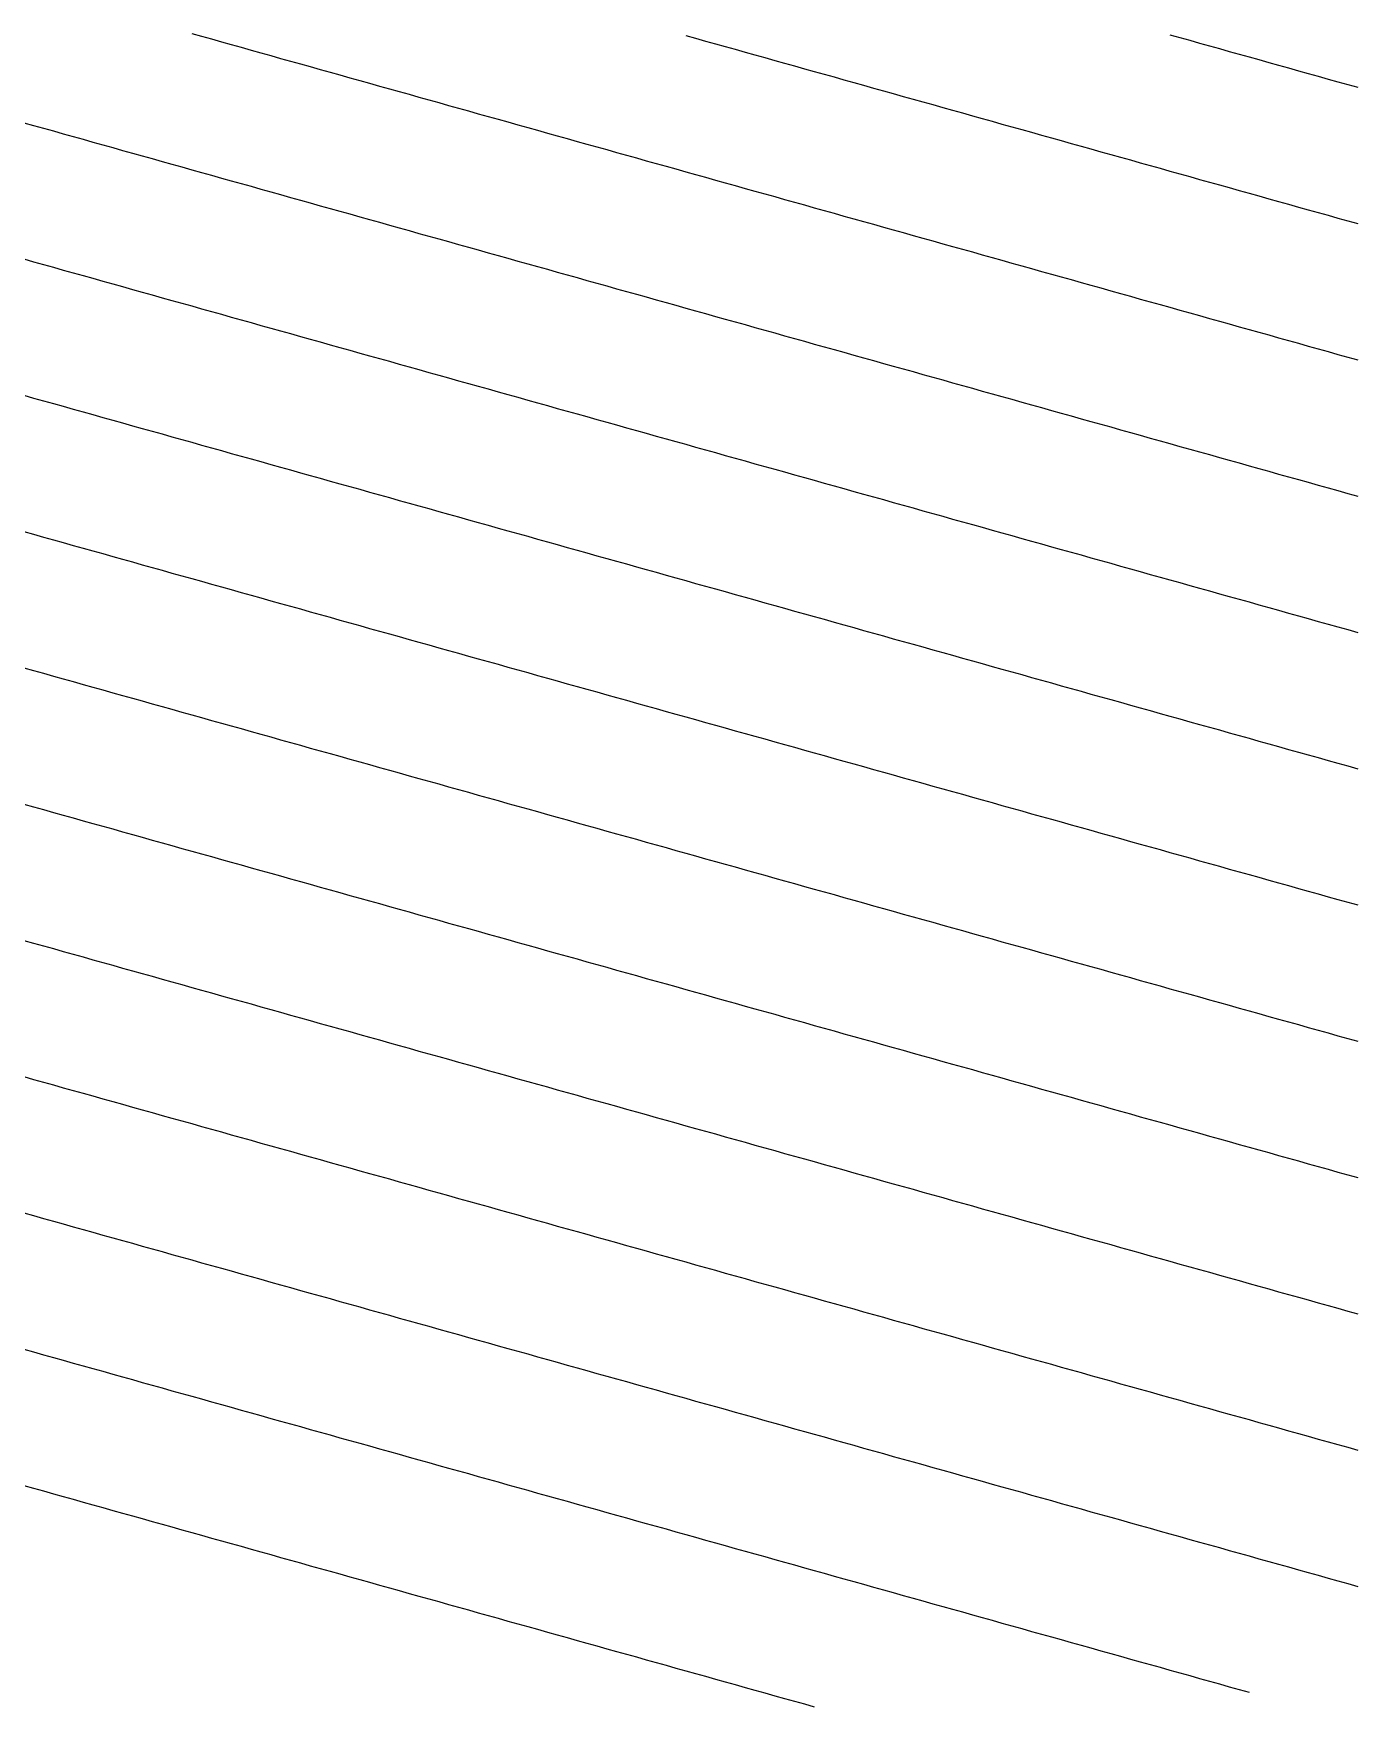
# Model space of a CAD drawing. Header units: millimetres. Extents: x 7 to 193, y 7 to 313.
# Drawn here: x 100.23 to 131.15, y 179.23 to 218.5 of the extents above; entities that cross this region are included whole.
import ezdxf

# ---------------------------------------------------------------- set-up
doc = ezdxf.new("R2010")
doc.units = ezdxf.units.MM
doc.layers.add('STUDY_GUIDES', color=7, linetype='Continuous')

msp = doc.modelspace()

# ---------------------------------------------------------------- linework, layer by layer
at = {"layer": 'STUDY_GUIDES'}
for points in [[(103.944, 218.4957), (104.176, 218.4307), (104.408, 218.3658), (104.64, 218.3008), (104.872, 218.2358), (105.104, 218.1709), (105.336, 218.1059), (105.568, 218.041), (105.8, 217.976), (106.032, 217.911), (106.264, 217.8461), (106.496, 217.7811), (106.728, 217.7162), (106.96, 217.6512), (107.192, 217.5862), (107.424, 217.5213), (107.656, 217.4563), (107.888, 217.3914), (108.12, 217.3264), (108.352, 217.2614), (108.584, 217.1965), (108.816, 217.1315), (109.048, 217.0666), (109.28, 217.0016), (109.512, 216.9366), (109.744, 216.8717), (109.976, 216.8067), (110.208, 216.7418), (110.44, 216.6768), (110.672, 216.6118), (110.904, 216.5469), (111.136, 216.4819), (111.368, 216.417), (111.6, 216.352), (111.832, 216.287), (112.064, 216.2221), (112.296, 216.1571), (112.528, 216.0922), (112.76, 216.0272), (112.992, 215.9622), (113.224, 215.8973), (113.456, 215.8323), (113.688, 215.7674), (113.92, 215.7024), (114.152, 215.6374), (114.384, 215.5725), (114.616, 215.5075), (114.848, 215.4426), (115.08, 215.3776), (115.312, 215.3126), (115.544, 215.2477), (115.776, 215.1827), (116.008, 215.1178), (116.24, 215.0528), (116.472, 214.9878), (116.704, 214.9229), (116.936, 214.8579), (117.168, 214.793), (117.4, 214.728), (117.632, 214.663), (117.864, 214.5981), (118.096, 214.5331), (118.328, 214.4682), (118.56, 214.4032), (118.792, 214.3382), (119.024, 214.2733), (119.256, 214.2083), (119.488, 214.1434), (119.72, 214.0784), (119.952, 214.0134), (120.184, 213.9485), (120.416, 213.8835), (120.648, 213.8186), (120.88, 213.7536), (121.112, 213.6886), (121.344, 213.6237), (121.576, 213.5587), (121.808, 213.4938), (122.04, 213.4288), (122.272, 213.3638), (122.504, 213.2989), (122.736, 213.2339), (122.968, 213.169), (123.2, 213.104), (123.432, 213.039), (123.664, 212.9741), (123.896, 212.9091), (124.128, 212.8442), (124.36, 212.7792), (124.592, 212.7142), (124.824, 212.6493), (125.056, 212.5843), (125.288, 212.5194), (125.52, 212.4544), (125.752, 212.3894), (125.984, 212.3245), (126.216, 212.2595), (126.448, 212.1946), (126.68, 212.1296), (126.912, 212.0646), (127.144, 211.9997), (127.376, 211.9347), (127.608, 211.8698), (127.84, 211.8048), (128.072, 211.7398), (128.304, 211.6749), (128.536, 211.6099), (128.768, 211.545), (129, 211.48), (129.232, 211.415), (129.464, 211.3501), (129.696, 211.2851), (129.928, 211.2202), (130.16, 211.1552), (130.392, 211.0902), (130.624, 211.0253), (130.856, 210.9603), (131.088, 210.8954), (131.32, 210.8304)], [(115.544, 218.4477), (115.776, 218.3827), (116.008, 218.3178), (116.24, 218.2528), (116.472, 218.1878), (116.704, 218.1229), (116.936, 218.0579), (117.168, 217.993), (117.4, 217.928), (117.632, 217.863), (117.864, 217.7981), (118.096, 217.7331), (118.328, 217.6682), (118.56, 217.6032), (118.792, 217.5382), (119.024, 217.4733), (119.256, 217.4083), (119.488, 217.3434), (119.72, 217.2784), (119.952, 217.2134), (120.184, 217.1485), (120.416, 217.0835), (120.648, 217.0186), (120.88, 216.9536), (121.112, 216.8886), (121.344, 216.8237), (121.576, 216.7587), (121.808, 216.6938), (122.04, 216.6288), (122.272, 216.5638), (122.504, 216.4989), (122.736, 216.4339), (122.968, 216.369), (123.2, 216.304), (123.432, 216.239), (123.664, 216.1741), (123.896, 216.1091), (124.128, 216.0442), (124.36, 215.9792), (124.592, 215.9142), (124.824, 215.8493), (125.056, 215.7843), (125.288, 215.7194), (125.52, 215.6544), (125.752, 215.5894), (125.984, 215.5245), (126.216, 215.4595), (126.448, 215.3946), (126.68, 215.3296), (126.912, 215.2646), (127.144, 215.1997), (127.376, 215.1347), (127.608, 215.0698), (127.84, 215.0048), (128.072, 214.9398), (128.304, 214.8749), (128.536, 214.8099), (128.768, 214.745), (129, 214.68), (129.232, 214.615), (129.464, 214.5501), (129.696, 214.4851), (129.928, 214.4202), (130.16, 214.3552), (130.392, 214.2902), (130.624, 214.2253), (130.856, 214.1603), (131.088, 214.0954), (131.32, 214.0304)], [(126.912, 218.4646), (127.144, 218.3997), (127.376, 218.3347), (127.608, 218.2698), (127.84, 218.2048), (128.072, 218.1398), (128.304, 218.0749), (128.536, 218.0099), (128.768, 217.945), (129, 217.88), (129.232, 217.815), (129.464, 217.7501), (129.696, 217.6851), (129.928, 217.6202), (130.16, 217.5552), (130.392, 217.4902), (130.624, 217.4253), (130.856, 217.3603), (131.088, 217.2954), (131.32, 217.2304)], [(100, 216.4), (100.232, 216.335), (100.464, 216.2701), (100.696, 216.2051), (100.928, 216.1402), (101.16, 216.0752), (101.392, 216.0102), (101.624, 215.9453), (101.856, 215.8803), (102.088, 215.8154), (102.32, 215.7504), (102.552, 215.6854), (102.784, 215.6205), (103.016, 215.5555), (103.248, 215.4906), (103.48, 215.4256), (103.712, 215.3606), (103.944, 215.2957), (104.176, 215.2307), (104.408, 215.1658), (104.64, 215.1008), (104.872, 215.0358), (105.104, 214.9709), (105.336, 214.9059), (105.568, 214.841), (105.8, 214.776), (106.032, 214.711), (106.264, 214.6461), (106.496, 214.5811), (106.728, 214.5162), (106.96, 214.4512), (107.192, 214.3862), (107.424, 214.3213), (107.656, 214.2563), (107.888, 214.1914), (108.12, 214.1264), (108.352, 214.0614), (108.584, 213.9965), (108.816, 213.9315), (109.048, 213.8666), (109.28, 213.8016), (109.512, 213.7366), (109.744, 213.6717), (109.976, 213.6067), (110.208, 213.5418), (110.44, 213.4768), (110.672, 213.4118), (110.904, 213.3469), (111.136, 213.2819), (111.368, 213.217), (111.6, 213.152), (111.832, 213.087), (112.064, 213.0221), (112.296, 212.9571), (112.528, 212.8922), (112.76, 212.8272), (112.992, 212.7622), (113.224, 212.6973), (113.456, 212.6323), (113.688, 212.5674), (113.92, 212.5024), (114.152, 212.4374), (114.384, 212.3725), (114.616, 212.3075), (114.848, 212.2426), (115.08, 212.1776), (115.312, 212.1126), (115.544, 212.0477), (115.776, 211.9827), (116.008, 211.9178), (116.24, 211.8528), (116.472, 211.7878), (116.704, 211.7229), (116.936, 211.6579), (117.168, 211.593), (117.4, 211.528), (117.632, 211.463), (117.864, 211.3981), (118.096, 211.3331), (118.328, 211.2682), (118.56, 211.2032), (118.792, 211.1382), (119.024, 211.0733), (119.256, 211.0083), (119.488, 210.9434), (119.72, 210.8784), (119.952, 210.8134), (120.184, 210.7485), (120.416, 210.6835), (120.648, 210.6186), (120.88, 210.5536), (121.112, 210.4886), (121.344, 210.4237), (121.576, 210.3587), (121.808, 210.2938), (122.04, 210.2288), (122.272, 210.1638), (122.504, 210.0989), (122.736, 210.0339), (122.968, 209.969), (123.2, 209.904), (123.432, 209.839), (123.664, 209.7741), (123.896, 209.7091), (124.128, 209.6442), (124.36, 209.5792), (124.592, 209.5142), (124.824, 209.4493), (125.056, 209.3843), (125.288, 209.3194), (125.52, 209.2544), (125.752, 209.1894), (125.984, 209.1245), (126.216, 209.0595), (126.448, 208.9946), (126.68, 208.9296), (126.912, 208.8646), (127.144, 208.7997), (127.376, 208.7347), (127.608, 208.6698), (127.84, 208.6048), (128.072, 208.5398), (128.304, 208.4749), (128.536, 208.4099), (128.768, 208.345), (129, 208.28), (129.232, 208.215), (129.464, 208.1501), (129.696, 208.0851), (129.928, 208.0202), (130.16, 207.9552), (130.392, 207.8902), (130.624, 207.8253), (130.856, 207.7603), (131.088, 207.6954), (131.32, 207.6304)], [(100, 213.2), (100.232, 213.135), (100.464, 213.0701), (100.696, 213.0051), (100.928, 212.9402), (101.16, 212.8752), (101.392, 212.8102), (101.624, 212.7453), (101.856, 212.6803), (102.088, 212.6154), (102.32, 212.5504), (102.552, 212.4854), (102.784, 212.4205), (103.016, 212.3555), (103.248, 212.2906), (103.48, 212.2256), (103.712, 212.1606), (103.944, 212.0957), (104.176, 212.0307), (104.408, 211.9658), (104.64, 211.9008), (104.872, 211.8358), (105.104, 211.7709), (105.336, 211.7059), (105.568, 211.641), (105.8, 211.576), (106.032, 211.511), (106.264, 211.4461), (106.496, 211.3811), (106.728, 211.3162), (106.96, 211.2512), (107.192, 211.1862), (107.424, 211.1213), (107.656, 211.0563), (107.888, 210.9914), (108.12, 210.9264), (108.352, 210.8614), (108.584, 210.7965), (108.816, 210.7315), (109.048, 210.6666), (109.28, 210.6016), (109.512, 210.5366), (109.744, 210.4717), (109.976, 210.4067), (110.208, 210.3418), (110.44, 210.2768), (110.672, 210.2118), (110.904, 210.1469), (111.136, 210.0819), (111.368, 210.017), (111.6, 209.952), (111.832, 209.887), (112.064, 209.8221), (112.296, 209.7571), (112.528, 209.6922), (112.76, 209.6272), (112.992, 209.5622), (113.224, 209.4973), (113.456, 209.4323), (113.688, 209.3674), (113.92, 209.3024), (114.152, 209.2374), (114.384, 209.1725), (114.616, 209.1075), (114.848, 209.0426), (115.08, 208.9776), (115.312, 208.9126), (115.544, 208.8477), (115.776, 208.7827), (116.008, 208.7178), (116.24, 208.6528), (116.472, 208.5878), (116.704, 208.5229), (116.936, 208.4579), (117.168, 208.393), (117.4, 208.328), (117.632, 208.263), (117.864, 208.1981), (118.096, 208.1331), (118.328, 208.0682), (118.56, 208.0032), (118.792, 207.9382), (119.024, 207.8733), (119.256, 207.8083), (119.488, 207.7434), (119.72, 207.6784), (119.952, 207.6134), (120.184, 207.5485), (120.416, 207.4835), (120.648, 207.4186), (120.88, 207.3536), (121.112, 207.2886), (121.344, 207.2237), (121.576, 207.1587), (121.808, 207.0938), (122.04, 207.0288), (122.272, 206.9638), (122.504, 206.8989), (122.736, 206.8339), (122.968, 206.769), (123.2, 206.704), (123.432, 206.639), (123.664, 206.5741), (123.896, 206.5091), (124.128, 206.4442), (124.36, 206.3792), (124.592, 206.3142), (124.824, 206.2493), (125.056, 206.1843), (125.288, 206.1194), (125.52, 206.0544), (125.752, 205.9894), (125.984, 205.9245), (126.216, 205.8595), (126.448, 205.7946), (126.68, 205.7296), (126.912, 205.6646), (127.144, 205.5997), (127.376, 205.5347), (127.608, 205.4698), (127.84, 205.4048), (128.072, 205.3398), (128.304, 205.2749), (128.536, 205.2099), (128.768, 205.145), (129, 205.08), (129.232, 205.015), (129.464, 204.9501), (129.696, 204.8851), (129.928, 204.8202), (130.16, 204.7552), (130.392, 204.6902), (130.624, 204.6253), (130.856, 204.5603), (131.088, 204.4954), (131.32, 204.4304)], [(100, 210), (100.232, 209.935), (100.464, 209.8701), (100.696, 209.8051), (100.928, 209.7402), (101.16, 209.6752), (101.392, 209.6102), (101.624, 209.5453), (101.856, 209.4803), (102.088, 209.4154), (102.32, 209.3504), (102.552, 209.2854), (102.784, 209.2205), (103.016, 209.1555), (103.248, 209.0906), (103.48, 209.0256), (103.712, 208.9606), (103.944, 208.8957), (104.176, 208.8307), (104.408, 208.7658), (104.64, 208.7008), (104.872, 208.6358), (105.104, 208.5709), (105.336, 208.5059), (105.568, 208.441), (105.8, 208.376), (106.032, 208.311), (106.264, 208.2461), (106.496, 208.1811), (106.728, 208.1162), (106.96, 208.0512), (107.192, 207.9862), (107.424, 207.9213), (107.656, 207.8563), (107.888, 207.7914), (108.12, 207.7264), (108.352, 207.6614), (108.584, 207.5965), (108.816, 207.5315), (109.048, 207.4666), (109.28, 207.4016), (109.512, 207.3366), (109.744, 207.2717), (109.976, 207.2067), (110.208, 207.1418), (110.44, 207.0768), (110.672, 207.0118), (110.904, 206.9469), (111.136, 206.8819), (111.368, 206.817), (111.6, 206.752), (111.832, 206.687), (112.064, 206.6221), (112.296, 206.5571), (112.528, 206.4922), (112.76, 206.4272), (112.992, 206.3622), (113.224, 206.2973), (113.456, 206.2323), (113.688, 206.1674), (113.92, 206.1024), (114.152, 206.0374), (114.384, 205.9725), (114.616, 205.9075), (114.848, 205.8426), (115.08, 205.7776), (115.312, 205.7126), (115.544, 205.6477), (115.776, 205.5827), (116.008, 205.5178), (116.24, 205.4528), (116.472, 205.3878), (116.704, 205.3229), (116.936, 205.2579), (117.168, 205.193), (117.4, 205.128), (117.632, 205.063), (117.864, 204.9981), (118.096, 204.9331), (118.328, 204.8682), (118.56, 204.8032), (118.792, 204.7382), (119.024, 204.6733), (119.256, 204.6083), (119.488, 204.5434), (119.72, 204.4784), (119.952, 204.4134), (120.184, 204.3485), (120.416, 204.2835), (120.648, 204.2186), (120.88, 204.1536), (121.112, 204.0886), (121.344, 204.0237), (121.576, 203.9587), (121.808, 203.8938), (122.04, 203.8288), (122.272, 203.7638), (122.504, 203.6989), (122.736, 203.6339), (122.968, 203.569), (123.2, 203.504), (123.432, 203.439), (123.664, 203.3741), (123.896, 203.3091), (124.128, 203.2442), (124.36, 203.1792), (124.592, 203.1142), (124.824, 203.0493), (125.056, 202.9843), (125.288, 202.9194), (125.52, 202.8544), (125.752, 202.7894), (125.984, 202.7245), (126.216, 202.6595), (126.448, 202.5946), (126.68, 202.5296), (126.912, 202.4646), (127.144, 202.3997), (127.376, 202.3347), (127.608, 202.2698), (127.84, 202.2048), (128.072, 202.1398), (128.304, 202.0749), (128.536, 202.0099), (128.768, 201.945), (129, 201.88), (129.232, 201.815), (129.464, 201.7501), (129.696, 201.6851), (129.928, 201.6202), (130.16, 201.5552), (130.392, 201.4902), (130.624, 201.4253), (130.856, 201.3603), (131.088, 201.2954), (131.32, 201.2304)], [(100, 206.8), (100.232, 206.735), (100.464, 206.6701), (100.696, 206.6051), (100.928, 206.5402), (101.16, 206.4752), (101.392, 206.4102), (101.624, 206.3453), (101.856, 206.2803), (102.088, 206.2154), (102.32, 206.1504), (102.552, 206.0854), (102.784, 206.0205), (103.016, 205.9555), (103.248, 205.8906), (103.48, 205.8256), (103.712, 205.7606), (103.944, 205.6957), (104.176, 205.6307), (104.408, 205.5658), (104.64, 205.5008), (104.872, 205.4358), (105.104, 205.3709), (105.336, 205.3059), (105.568, 205.241), (105.8, 205.176), (106.032, 205.111), (106.264, 205.0461), (106.496, 204.9811), (106.728, 204.9162), (106.96, 204.8512), (107.192, 204.7862), (107.424, 204.7213), (107.656, 204.6563), (107.888, 204.5914), (108.12, 204.5264), (108.352, 204.4614), (108.584, 204.3965), (108.816, 204.3315), (109.048, 204.2666), (109.28, 204.2016), (109.512, 204.1366), (109.744, 204.0717), (109.976, 204.0067), (110.208, 203.9418), (110.44, 203.8768), (110.672, 203.8118), (110.904, 203.7469), (111.136, 203.6819), (111.368, 203.617), (111.6, 203.552), (111.832, 203.487), (112.064, 203.4221), (112.296, 203.3571), (112.528, 203.2922), (112.76, 203.2272), (112.992, 203.1622), (113.224, 203.0973), (113.456, 203.0323), (113.688, 202.9674), (113.92, 202.9024), (114.152, 202.8374), (114.384, 202.7725), (114.616, 202.7075), (114.848, 202.6426), (115.08, 202.5776), (115.312, 202.5126), (115.544, 202.4477), (115.776, 202.3827), (116.008, 202.3178), (116.24, 202.2528), (116.472, 202.1878), (116.704, 202.1229), (116.936, 202.0579), (117.168, 201.993), (117.4, 201.928), (117.632, 201.863), (117.864, 201.7981), (118.096, 201.7331), (118.328, 201.6682), (118.56, 201.6032), (118.792, 201.5382), (119.024, 201.4733), (119.256, 201.4083), (119.488, 201.3434), (119.72, 201.2784), (119.952, 201.2134), (120.184, 201.1485), (120.416, 201.0835), (120.648, 201.0186), (120.88, 200.9536), (121.112, 200.8886), (121.344, 200.8237), (121.576, 200.7587), (121.808, 200.6938), (122.04, 200.6288), (122.272, 200.5638), (122.504, 200.4989), (122.736, 200.4339), (122.968, 200.369), (123.2, 200.304), (123.432, 200.239), (123.664, 200.1741), (123.896, 200.1091), (124.128, 200.0442), (124.36, 199.9792), (124.592, 199.9142), (124.824, 199.8493), (125.056, 199.7843), (125.288, 199.7194), (125.52, 199.6544), (125.752, 199.5894), (125.984, 199.5245), (126.216, 199.4595), (126.448, 199.3946), (126.68, 199.3296), (126.912, 199.2646), (127.144, 199.1997), (127.376, 199.1347), (127.608, 199.0698), (127.84, 199.0048), (128.072, 198.9398), (128.304, 198.8749), (128.536, 198.8099), (128.768, 198.745), (129, 198.68), (129.232, 198.615), (129.464, 198.5501), (129.696, 198.4851), (129.928, 198.4202), (130.16, 198.3552), (130.392, 198.2902), (130.624, 198.2253), (130.856, 198.1603), (131.088, 198.0954), (131.32, 198.0304)], [(100, 203.6), (100.232, 203.535), (100.464, 203.4701), (100.696, 203.4051), (100.928, 203.3402), (101.16, 203.2752), (101.392, 203.2102), (101.624, 203.1453), (101.856, 203.0803), (102.088, 203.0154), (102.32, 202.9504), (102.552, 202.8854), (102.784, 202.8205), (103.016, 202.7555), (103.248, 202.6906), (103.48, 202.6256), (103.712, 202.5606), (103.944, 202.4957), (104.176, 202.4307), (104.408, 202.3658), (104.64, 202.3008), (104.872, 202.2358), (105.104, 202.1709), (105.336, 202.1059), (105.568, 202.041), (105.8, 201.976), (106.032, 201.911), (106.264, 201.8461), (106.496, 201.7811), (106.728, 201.7162), (106.96, 201.6512), (107.192, 201.5862), (107.424, 201.5213), (107.656, 201.4563), (107.888, 201.3914), (108.12, 201.3264), (108.352, 201.2614), (108.584, 201.1965), (108.816, 201.1315), (109.048, 201.0666), (109.28, 201.0016), (109.512, 200.9366), (109.744, 200.8717), (109.976, 200.8067), (110.208, 200.7418), (110.44, 200.6768), (110.672, 200.6118), (110.904, 200.5469), (111.136, 200.4819), (111.368, 200.417), (111.6, 200.352), (111.832, 200.287), (112.064, 200.2221), (112.296, 200.1571), (112.528, 200.0922), (112.76, 200.0272), (112.992, 199.9622), (113.224, 199.8973), (113.456, 199.8323), (113.688, 199.7674), (113.92, 199.7024), (114.152, 199.6374), (114.384, 199.5725), (114.616, 199.5075), (114.848, 199.4426), (115.08, 199.3776), (115.312, 199.3126), (115.544, 199.2477), (115.776, 199.1827), (116.008, 199.1178), (116.24, 199.0528), (116.472, 198.9878), (116.704, 198.9229), (116.936, 198.8579), (117.168, 198.793), (117.4, 198.728), (117.632, 198.663), (117.864, 198.5981), (118.096, 198.5331), (118.328, 198.4682), (118.56, 198.4032), (118.792, 198.3382), (119.024, 198.2733), (119.256, 198.2083), (119.488, 198.1434), (119.72, 198.0784), (119.952, 198.0134), (120.184, 197.9485), (120.416, 197.8835), (120.648, 197.8186), (120.88, 197.7536), (121.112, 197.6886), (121.344, 197.6237), (121.576, 197.5587), (121.808, 197.4938), (122.04, 197.4288), (122.272, 197.3638), (122.504, 197.2989), (122.736, 197.2339), (122.968, 197.169), (123.2, 197.104), (123.432, 197.039), (123.664, 196.9741), (123.896, 196.9091), (124.128, 196.8442), (124.36, 196.7792), (124.592, 196.7142), (124.824, 196.6493), (125.056, 196.5843), (125.288, 196.5194), (125.52, 196.4544), (125.752, 196.3894), (125.984, 196.3245), (126.216, 196.2595), (126.448, 196.1946), (126.68, 196.1296), (126.912, 196.0646), (127.144, 195.9997), (127.376, 195.9347), (127.608, 195.8698), (127.84, 195.8048), (128.072, 195.7398), (128.304, 195.6749), (128.536, 195.6099), (128.768, 195.545), (129, 195.48), (129.232, 195.415), (129.464, 195.3501), (129.696, 195.2851), (129.928, 195.2202), (130.16, 195.1552), (130.392, 195.0902), (130.624, 195.0253), (130.856, 194.9603), (131.088, 194.8954), (131.32, 194.8304)], [(100, 200.4), (100.232, 200.335), (100.464, 200.2701), (100.696, 200.2051), (100.928, 200.1402), (101.16, 200.0752), (101.392, 200.0102), (101.624, 199.9453), (101.856, 199.8803), (102.088, 199.8154), (102.32, 199.7504), (102.552, 199.6854), (102.784, 199.6205), (103.016, 199.5555), (103.248, 199.4906), (103.48, 199.4256), (103.712, 199.3606), (103.944, 199.2957), (104.176, 199.2307), (104.408, 199.1658), (104.64, 199.1008), (104.872, 199.0358), (105.104, 198.9709), (105.336, 198.9059), (105.568, 198.841), (105.8, 198.776), (106.032, 198.711), (106.264, 198.6461), (106.496, 198.5811), (106.728, 198.5162), (106.96, 198.4512), (107.192, 198.3862), (107.424, 198.3213), (107.656, 198.2563), (107.888, 198.1914), (108.12, 198.1264), (108.352, 198.0614), (108.584, 197.9965), (108.816, 197.9315), (109.048, 197.8666), (109.28, 197.8016), (109.512, 197.7366), (109.744, 197.6717), (109.976, 197.6067), (110.208, 197.5418), (110.44, 197.4768), (110.672, 197.4118), (110.904, 197.3469), (111.136, 197.2819), (111.368, 197.217), (111.6, 197.152), (111.832, 197.087), (112.064, 197.0221), (112.296, 196.9571), (112.528, 196.8922), (112.76, 196.8272), (112.992, 196.7622), (113.224, 196.6973), (113.456, 196.6323), (113.688, 196.5674), (113.92, 196.5024), (114.152, 196.4374), (114.384, 196.3725), (114.616, 196.3075), (114.848, 196.2426), (115.08, 196.1776), (115.312, 196.1126), (115.544, 196.0477), (115.776, 195.9827), (116.008, 195.9178), (116.24, 195.8528), (116.472, 195.7878), (116.704, 195.7229), (116.936, 195.6579), (117.168, 195.593), (117.4, 195.528), (117.632, 195.463), (117.864, 195.3981), (118.096, 195.3331), (118.328, 195.2682), (118.56, 195.2032), (118.792, 195.1382), (119.024, 195.0733), (119.256, 195.0083), (119.488, 194.9434), (119.72, 194.8784), (119.952, 194.8134), (120.184, 194.7485), (120.416, 194.6835), (120.648, 194.6186), (120.88, 194.5536), (121.112, 194.4886), (121.344, 194.4237), (121.576, 194.3587), (121.808, 194.2938), (122.04, 194.2288), (122.272, 194.1638), (122.504, 194.0989), (122.736, 194.0339), (122.968, 193.969), (123.2, 193.904), (123.432, 193.839), (123.664, 193.7741), (123.896, 193.7091), (124.128, 193.6442), (124.36, 193.5792), (124.592, 193.5142), (124.824, 193.4493), (125.056, 193.3843), (125.288, 193.3194), (125.52, 193.2544), (125.752, 193.1894), (125.984, 193.1245), (126.216, 193.0595), (126.448, 192.9946), (126.68, 192.9296), (126.912, 192.8646), (127.144, 192.7997), (127.376, 192.7347), (127.608, 192.6698), (127.84, 192.6048), (128.072, 192.5398), (128.304, 192.4749), (128.536, 192.4099), (128.768, 192.345), (129, 192.28), (129.232, 192.215), (129.464, 192.1501), (129.696, 192.0851), (129.928, 192.0202), (130.16, 191.9552), (130.392, 191.8902), (130.624, 191.8253), (130.856, 191.7603), (131.088, 191.6954), (131.32, 191.6304)], [(100, 197.2), (100.232, 197.135), (100.464, 197.0701), (100.696, 197.0051), (100.928, 196.9402), (101.16, 196.8752), (101.392, 196.8102), (101.624, 196.7453), (101.856, 196.6803), (102.088, 196.6154), (102.32, 196.5504), (102.552, 196.4854), (102.784, 196.4205), (103.016, 196.3555), (103.248, 196.2906), (103.48, 196.2256), (103.712, 196.1606), (103.944, 196.0957), (104.176, 196.0307), (104.408, 195.9658), (104.64, 195.9008), (104.872, 195.8358), (105.104, 195.7709), (105.336, 195.7059), (105.568, 195.641), (105.8, 195.576), (106.032, 195.511), (106.264, 195.4461), (106.496, 195.3811), (106.728, 195.3162), (106.96, 195.2512), (107.192, 195.1862), (107.424, 195.1213), (107.656, 195.0563), (107.888, 194.9914), (108.12, 194.9264), (108.352, 194.8614), (108.584, 194.7965), (108.816, 194.7315), (109.048, 194.6666), (109.28, 194.6016), (109.512, 194.5366), (109.744, 194.4717), (109.976, 194.4067), (110.208, 194.3418), (110.44, 194.2768), (110.672, 194.2118), (110.904, 194.1469), (111.136, 194.0819), (111.368, 194.017), (111.6, 193.952), (111.832, 193.887), (112.064, 193.8221), (112.296, 193.7571), (112.528, 193.6922), (112.76, 193.6272), (112.992, 193.5622), (113.224, 193.4973), (113.456, 193.4323), (113.688, 193.3674), (113.92, 193.3024), (114.152, 193.2374), (114.384, 193.1725), (114.616, 193.1075), (114.848, 193.0426), (115.08, 192.9776), (115.312, 192.9126), (115.544, 192.8477), (115.776, 192.7827), (116.008, 192.7178), (116.24, 192.6528), (116.472, 192.5878), (116.704, 192.5229), (116.936, 192.4579), (117.168, 192.393), (117.4, 192.328), (117.632, 192.263), (117.864, 192.1981), (118.096, 192.1331), (118.328, 192.0682), (118.56, 192.0032), (118.792, 191.9382), (119.024, 191.8733), (119.256, 191.8083), (119.488, 191.7434), (119.72, 191.6784), (119.952, 191.6134), (120.184, 191.5485), (120.416, 191.4835), (120.648, 191.4186), (120.88, 191.3536), (121.112, 191.2886), (121.344, 191.2237), (121.576, 191.1587), (121.808, 191.0938), (122.04, 191.0288), (122.272, 190.9638), (122.504, 190.8989), (122.736, 190.8339), (122.968, 190.769), (123.2, 190.704), (123.432, 190.639), (123.664, 190.5741), (123.896, 190.5091), (124.128, 190.4442), (124.36, 190.3792), (124.592, 190.3142), (124.824, 190.2493), (125.056, 190.1843), (125.288, 190.1194), (125.52, 190.0544), (125.752, 189.9894), (125.984, 189.9245), (126.216, 189.8595), (126.448, 189.7946), (126.68, 189.7296), (126.912, 189.6646), (127.144, 189.5997), (127.376, 189.5347), (127.608, 189.4698), (127.84, 189.4048), (128.072, 189.3398), (128.304, 189.2749), (128.536, 189.2099), (128.768, 189.145), (129, 189.08), (129.232, 189.015), (129.464, 188.9501), (129.696, 188.8851), (129.928, 188.8202), (130.16, 188.7552), (130.392, 188.6902), (130.624, 188.6253), (130.856, 188.5603), (131.088, 188.4954), (131.32, 188.4304)], [(100, 194), (100.232, 193.935), (100.464, 193.8701), (100.696, 193.8051), (100.928, 193.7402), (101.16, 193.6752), (101.392, 193.6102), (101.624, 193.5453), (101.856, 193.4803), (102.088, 193.4154), (102.32, 193.3504), (102.552, 193.2854), (102.784, 193.2205), (103.016, 193.1555), (103.248, 193.0906), (103.48, 193.0256), (103.712, 192.9606), (103.944, 192.8957), (104.176, 192.8307), (104.408, 192.7658), (104.64, 192.7008), (104.872, 192.6358), (105.104, 192.5709), (105.336, 192.5059), (105.568, 192.441), (105.8, 192.376), (106.032, 192.311), (106.264, 192.2461), (106.496, 192.1811), (106.728, 192.1162), (106.96, 192.0512), (107.192, 191.9862), (107.424, 191.9213), (107.656, 191.8563), (107.888, 191.7914), (108.12, 191.7264), (108.352, 191.6614), (108.584, 191.5965), (108.816, 191.5315), (109.048, 191.4666), (109.28, 191.4016), (109.512, 191.3366), (109.744, 191.2717), (109.976, 191.2067), (110.208, 191.1418), (110.44, 191.0768), (110.672, 191.0118), (110.904, 190.9469), (111.136, 190.8819), (111.368, 190.817), (111.6, 190.752), (111.832, 190.687), (112.064, 190.6221), (112.296, 190.5571), (112.528, 190.4922), (112.76, 190.4272), (112.992, 190.3622), (113.224, 190.2973), (113.456, 190.2323), (113.688, 190.1674), (113.92, 190.1024), (114.152, 190.0374), (114.384, 189.9725), (114.616, 189.9075), (114.848, 189.8426), (115.08, 189.7776), (115.312, 189.7126), (115.544, 189.6477), (115.776, 189.5827), (116.008, 189.5178), (116.24, 189.4528), (116.472, 189.3878), (116.704, 189.3229), (116.936, 189.2579), (117.168, 189.193), (117.4, 189.128), (117.632, 189.063), (117.864, 188.9981), (118.096, 188.9331), (118.328, 188.8682), (118.56, 188.8032), (118.792, 188.7382), (119.024, 188.6733), (119.256, 188.6083), (119.488, 188.5434), (119.72, 188.4784), (119.952, 188.4134), (120.184, 188.3485), (120.416, 188.2835), (120.648, 188.2186), (120.88, 188.1536), (121.112, 188.0886), (121.344, 188.0237), (121.576, 187.9587), (121.808, 187.8938), (122.04, 187.8288), (122.272, 187.7638), (122.504, 187.6989), (122.736, 187.6339), (122.968, 187.569), (123.2, 187.504), (123.432, 187.439), (123.664, 187.3741), (123.896, 187.3091), (124.128, 187.2442), (124.36, 187.1792), (124.592, 187.1142), (124.824, 187.0493), (125.056, 186.9843), (125.288, 186.9194), (125.52, 186.8544), (125.752, 186.7894), (125.984, 186.7245), (126.216, 186.6595), (126.448, 186.5946), (126.68, 186.5296), (126.912, 186.4646), (127.144, 186.3997), (127.376, 186.3347), (127.608, 186.2698), (127.84, 186.2048), (128.072, 186.1398), (128.304, 186.0749), (128.536, 186.0099), (128.768, 185.945), (129, 185.88), (129.232, 185.815), (129.464, 185.7501), (129.696, 185.6851), (129.928, 185.6202), (130.16, 185.5552), (130.392, 185.4902), (130.624, 185.4253), (130.856, 185.3603), (131.088, 185.2954), (131.32, 185.2304)], [(100, 190.8), (100.232, 190.735), (100.464, 190.6701), (100.696, 190.6051), (100.928, 190.5402), (101.16, 190.4752), (101.392, 190.4102), (101.624, 190.3453), (101.856, 190.2803), (102.088, 190.2154), (102.32, 190.1504), (102.552, 190.0854), (102.784, 190.0205), (103.016, 189.9555), (103.248, 189.8906), (103.48, 189.8256), (103.712, 189.7606), (103.944, 189.6957), (104.176, 189.6307), (104.408, 189.5658), (104.64, 189.5008), (104.872, 189.4358), (105.104, 189.3709), (105.336, 189.3059), (105.568, 189.241), (105.8, 189.176), (106.032, 189.111), (106.264, 189.0461), (106.496, 188.9811), (106.728, 188.9162), (106.96, 188.8512), (107.192, 188.7862), (107.424, 188.7213), (107.656, 188.6563), (107.888, 188.5914), (108.12, 188.5264), (108.352, 188.4614), (108.584, 188.3965), (108.816, 188.3315), (109.048, 188.2666), (109.28, 188.2016), (109.512, 188.1366), (109.744, 188.0717), (109.976, 188.0067), (110.208, 187.9418), (110.44, 187.8768), (110.672, 187.8118), (110.904, 187.7469), (111.136, 187.6819), (111.368, 187.617), (111.6, 187.552), (111.832, 187.487), (112.064, 187.4221), (112.296, 187.3571), (112.528, 187.2922), (112.76, 187.2272), (112.992, 187.1622), (113.224, 187.0973), (113.456, 187.0323), (113.688, 186.9674), (113.92, 186.9024), (114.152, 186.8374), (114.384, 186.7725), (114.616, 186.7075), (114.848, 186.6426), (115.08, 186.5776), (115.312, 186.5126), (115.544, 186.4477), (115.776, 186.3827), (116.008, 186.3178), (116.24, 186.2528), (116.472, 186.1878), (116.704, 186.1229), (116.936, 186.0579), (117.168, 185.993), (117.4, 185.928), (117.632, 185.863), (117.864, 185.7981), (118.096, 185.7331), (118.328, 185.6682), (118.56, 185.6032), (118.792, 185.5382), (119.024, 185.4733), (119.256, 185.4083), (119.488, 185.3434), (119.72, 185.2784), (119.952, 185.2134), (120.184, 185.1485), (120.416, 185.0835), (120.648, 185.0186), (120.88, 184.9536), (121.112, 184.8886), (121.344, 184.8237), (121.576, 184.7587), (121.808, 184.6938), (122.04, 184.6288), (122.272, 184.5638), (122.504, 184.4989), (122.736, 184.4339), (122.968, 184.369), (123.2, 184.304), (123.432, 184.239), (123.664, 184.1741), (123.896, 184.1091), (124.128, 184.0442), (124.36, 183.9792), (124.592, 183.9142), (124.824, 183.8493), (125.056, 183.7843), (125.288, 183.7194), (125.52, 183.6544), (125.752, 183.5894), (125.984, 183.5245), (126.216, 183.4595), (126.448, 183.3946), (126.68, 183.3296), (126.912, 183.2646), (127.144, 183.1997), (127.376, 183.1347), (127.608, 183.0698), (127.84, 183.0048), (128.072, 182.9398), (128.304, 182.8749), (128.536, 182.8099), (128.768, 182.745), (129, 182.68), (129.232, 182.615), (129.464, 182.5501), (129.696, 182.4851), (129.928, 182.4202), (130.16, 182.3552), (130.392, 182.2902), (130.624, 182.2253), (130.856, 182.1603), (131.088, 182.0954), (131.32, 182.0304)], [(100, 187.6), (100.232, 187.535), (100.464, 187.4701), (100.696, 187.4051), (100.928, 187.3402), (101.16, 187.2752), (101.392, 187.2102), (101.624, 187.1453), (101.856, 187.0803), (102.088, 187.0154), (102.32, 186.9504), (102.552, 186.8854), (102.784, 186.8205), (103.016, 186.7555), (103.248, 186.6906), (103.48, 186.6256), (103.712, 186.5606), (103.944, 186.4957), (104.176, 186.4307), (104.408, 186.3658), (104.64, 186.3008), (104.872, 186.2358), (105.104, 186.1709), (105.336, 186.1059), (105.568, 186.041), (105.8, 185.976), (106.032, 185.911), (106.264, 185.8461), (106.496, 185.7811), (106.728, 185.7162), (106.96, 185.6512), (107.192, 185.5862), (107.424, 185.5213), (107.656, 185.4563), (107.888, 185.3914), (108.12, 185.3264), (108.352, 185.2614), (108.584, 185.1965), (108.816, 185.1315), (109.048, 185.0666), (109.28, 185.0016), (109.512, 184.9366), (109.744, 184.8717), (109.976, 184.8067), (110.208, 184.7418), (110.44, 184.6768), (110.672, 184.6118), (110.904, 184.5469), (111.136, 184.4819), (111.368, 184.417), (111.6, 184.352), (111.832, 184.287), (112.064, 184.2221), (112.296, 184.1571), (112.528, 184.0922), (112.76, 184.0272), (112.992, 183.9622), (113.224, 183.8973), (113.456, 183.8323), (113.688, 183.7674), (113.92, 183.7024), (114.152, 183.6374), (114.384, 183.5725), (114.616, 183.5075), (114.848, 183.4426), (115.08, 183.3776), (115.312, 183.3126), (115.544, 183.2477), (115.776, 183.1827), (116.008, 183.1178), (116.24, 183.0528), (116.472, 182.9878), (116.704, 182.9229), (116.936, 182.8579), (117.168, 182.793), (117.4, 182.728), (117.632, 182.663), (117.864, 182.5981), (118.096, 182.5331), (118.328, 182.4682), (118.56, 182.4032), (118.792, 182.3382), (119.024, 182.2733), (119.256, 182.2083), (119.488, 182.1434), (119.72, 182.0784), (119.952, 182.0134), (120.184, 181.9485), (120.416, 181.8835), (120.648, 181.8186), (120.88, 181.7536), (121.112, 181.6886), (121.344, 181.6237), (121.576, 181.5587), (121.808, 181.4938), (122.04, 181.4288), (122.272, 181.3638), (122.504, 181.2989), (122.736, 181.2339), (122.968, 181.169), (123.2, 181.104), (123.432, 181.039), (123.664, 180.9741), (123.896, 180.9091), (124.128, 180.8442), (124.36, 180.7792), (124.592, 180.7142), (124.824, 180.6493), (125.056, 180.5843), (125.288, 180.5194), (125.52, 180.4544), (125.752, 180.3894), (125.984, 180.3245), (126.216, 180.2595), (126.448, 180.1946), (126.68, 180.1296), (126.912, 180.0646), (127.144, 179.9997), (127.376, 179.9347), (127.608, 179.8698), (127.84, 179.8048), (128.072, 179.7398), (128.304, 179.6749), (128.536, 179.6099), (128.768, 179.545)], [(100, 184.4), (100.232, 184.335), (100.464, 184.2701), (100.696, 184.2051), (100.928, 184.1402), (101.16, 184.0752), (101.392, 184.0102), (101.624, 183.9453), (101.856, 183.8803), (102.088, 183.8154), (102.32, 183.7504), (102.552, 183.6854), (102.784, 183.6205), (103.016, 183.5555), (103.248, 183.4906), (103.48, 183.4256), (103.712, 183.3606), (103.944, 183.2957), (104.176, 183.2307), (104.408, 183.1658), (104.64, 183.1008), (104.872, 183.0358), (105.104, 182.9709), (105.336, 182.9059), (105.568, 182.841), (105.8, 182.776), (106.032, 182.711), (106.264, 182.6461), (106.496, 182.5811), (106.728, 182.5162), (106.96, 182.4512), (107.192, 182.3862), (107.424, 182.3213), (107.656, 182.2563), (107.888, 182.1914), (108.12, 182.1264), (108.352, 182.0614), (108.584, 181.9965), (108.816, 181.9315), (109.048, 181.8666), (109.28, 181.8016), (109.512, 181.7366), (109.744, 181.6717), (109.976, 181.6067), (110.208, 181.5418), (110.44, 181.4768), (110.672, 181.4118), (110.904, 181.3469), (111.136, 181.2819), (111.368, 181.217), (111.6, 181.152), (111.832, 181.087), (112.064, 181.0221), (112.296, 180.9571), (112.528, 180.8922), (112.76, 180.8272), (112.992, 180.7622), (113.224, 180.6973), (113.456, 180.6323), (113.688, 180.5674), (113.92, 180.5024), (114.152, 180.4374), (114.384, 180.3725), (114.616, 180.3075), (114.848, 180.2426), (115.08, 180.1776), (115.312, 180.1126), (115.544, 180.0477), (115.776, 179.9827), (116.008, 179.9178), (116.24, 179.8528), (116.472, 179.7878), (116.704, 179.7229), (116.936, 179.6579), (117.168, 179.593), (117.4, 179.528), (117.632, 179.463), (117.864, 179.3981), (118.096, 179.3331), (118.328, 179.2682), (118.56, 179.2032)]]:
    msp.add_lwpolyline(points, dxfattribs=at)

doc.saveas('drawing.dxf')
